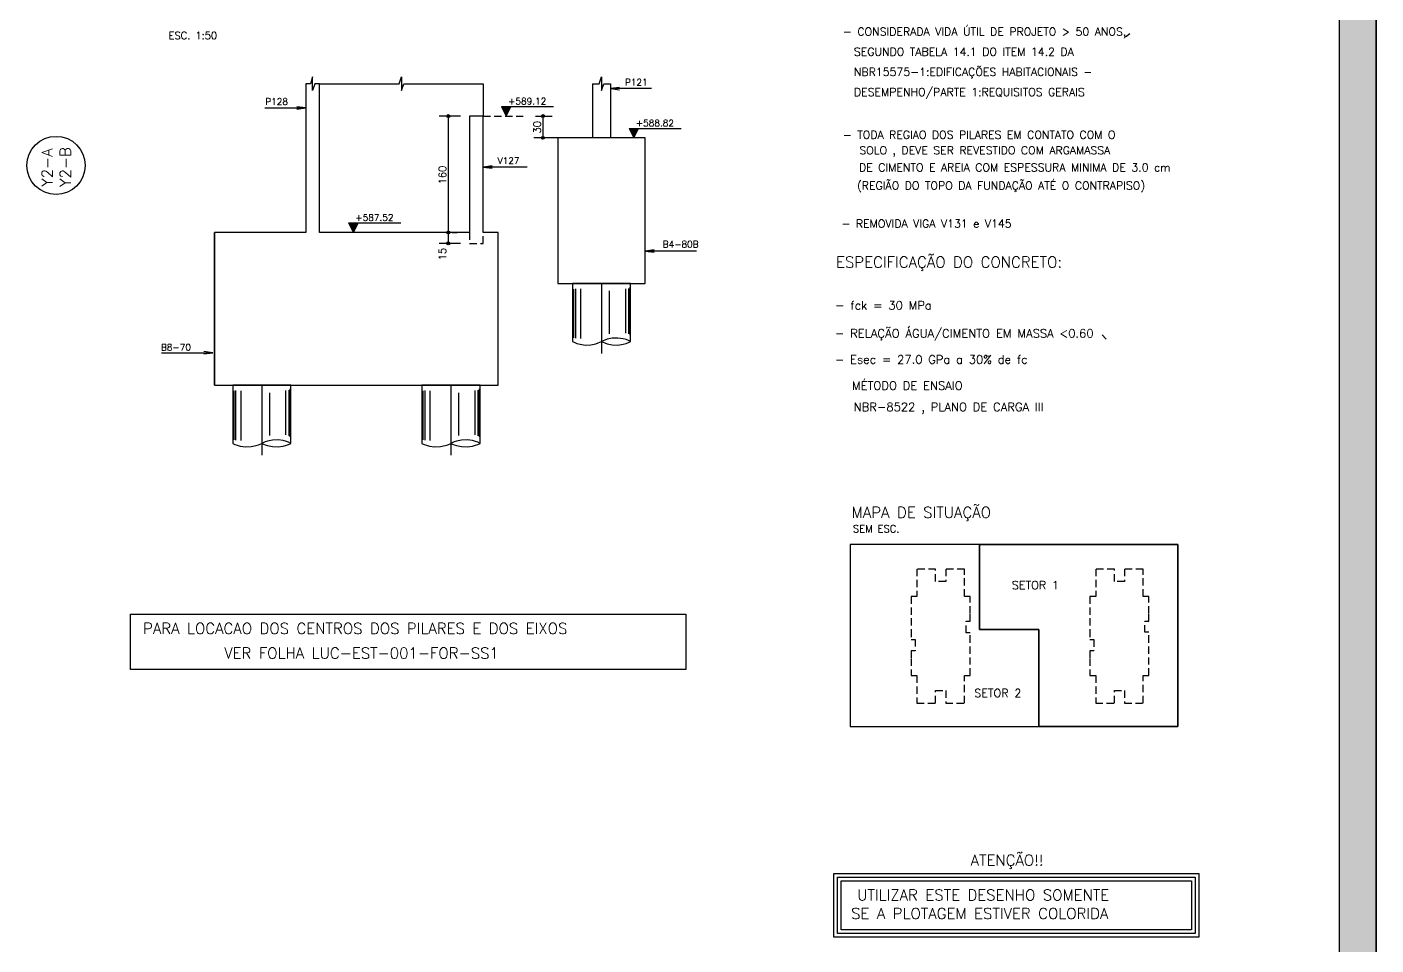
# Model space of a CAD drawing. Extents: x -9640 to 3028, y -572 to 5735.
# Drawn here: x 247 to 3028, y 1719 to 3612 of the extents above; entities that cross this region are included whole.
import ezdxf

# ---------------------------------------------------------------- set-up
doc = ezdxf.new("R2010")
doc.units = 0
doc.header["$LTSCALE"] = 75
doc.header["$MEASUREMENT"] = 0
doc.linetypes.add('ESTILO_TQS_0002', pattern=[0.3, 0.2, -0.1])
doc.linetypes.add('ESTILO_TQS_0003', pattern=[2.05, 1.5, -0.2, 0.15, -0.2])
doc.layers.get('0').update_dxf_attribs({"color": 245, "linetype": 'CONTINUOUS'})
for name, color, linetype in [('01', 7, 'CONTINUOUS'), ('104', 5, 'CONTINUOUS'), ('16', 5, 'CONTINUOUS'), ('18', 4, 'CONTINUOUS'), ('204', 7, 'ESTILO_TQS_0003'), ('210', 7, 'ESTILO_TQS_0002'), ('221', 102, 'CONTINUOUS'), ('235', 7, 'CONTINUOUS'), ('30', 7, 'CONTINUOUS')]:
    doc.layers.add(name, color=color, linetype=linetype)
doc.styles.get("Standard").update_dxf_attribs({"font": 'ROMANS.SHX'})

# ---------------------------------------------------------------- blocks, each defined once
blk = doc.blocks.new('ESTACR', base_point=(2.576772, 7.896558))
for p, q in [((3.076772, 7.896558), (2.076772, 7.896558)), ((2.076772, 7.896558), (2.076772, 6.896558)), ((3.076772, 6.896558), (3.076772, 7.896558)), ((2.100326, 6.958165), (2.100326, 7.796521)), ((2.133797, 6.953296), (2.133797, 7.804268)), ((2.22082, 6.948428), (2.220821, 7.801686)), ((2.712841, 7.031191), (2.71284, 7.765527)), ((2.992438, 7.040928), (2.992438, 7.804268)), ((3.0463, 7.026323), (3.0463, 7.809434)), ((3.066201, 7.006848), (3.066201, 7.832679))]:
    blk.add_line(p, q)
for points in [[(3.076772, 6.896557), (3.037659, 6.914902), (2.999419, 6.929344), (2.946108, 6.944243), (2.857134, 6.956665), (2.759257, 6.953301), (2.673818, 6.935533), (2.632358, 6.921528), (2.576772, 6.896557)], [(2.076772, 6.896558), (2.115884, 6.878214), (2.154125, 6.863771), (2.207436, 6.848873), (2.296409, 6.83645), (2.394287, 6.839813), (2.479725, 6.857582), (2.521185, 6.871588), (2.576771, 6.896558)], [(2.576772, 6.896559), (2.632358, 6.871588), (2.673818, 6.857583), (2.759257, 6.839814), (2.857134, 6.836451), (2.946108, 6.848873), (2.999419, 6.863772), (3.037659, 6.878214), (3.076772, 6.896559)]]:
    blk.add_lwpolyline(points)
at = {"layer": '204'}
blk.add_line((2.576772, 7.896558), (2.576772, 6.692342), dxfattribs=at)

msp = doc.modelspace()

# ---------------------------------------------------------------- linework, layer by layer
for p, q in [((2520.53868, 3597.791568), (2511.517739, 3591.377619)), ((1187.568802, 3495.14931), (1187.568802, 3428.444933)), ((1412.568802, 3495.14931), (1412.568802, 3383.444933)), ((1450.068802, 3495.14931), (1450.068802, 3383.444933)), ((1224.877462, 3447.979865), (1234.644923, 3428.444933)), ((1224.877462, 3447.979865), (1332.398452, 3447.979865)), ((1225.748524, 3446.237647), (1243.541303, 3446.237647)), ((1226.619623, 3444.495486), (1242.670204, 3444.495486)), ((1227.490685, 3442.753287), (1241.799104, 3442.753287)), ((1228.361785, 3441.011126), (1240.928042, 3441.011126)), ((1229.232884, 3439.268927), (1240.056943, 3439.268964)), ((1230.103946, 3437.526765), (1239.185844, 3437.526765)), ((1230.975046, 3435.784595), (1238.314744, 3435.784557)), ((1231.846145, 3434.042396), (1237.443645, 3434.042349)), ((1232.717244, 3432.300188), (1236.572545, 3432.300188)), ((1233.588362, 3430.558027), (1235.701483, 3430.558027)), ((1234.644923, 3428.444933), (1244.412402, 3447.979865)), ((1488.226969, 3402.979865), (1497.99443, 3383.444933)), ((1488.226969, 3402.979865), (1595.74796, 3402.979865)), ((1489.098031, 3401.237647), (1506.89081, 3401.237647)), ((1489.969131, 3399.495486), (1506.019711, 3399.495486)), ((1490.840193, 3397.753287), (1505.148612, 3397.753287)), ((1491.711292, 3396.011126), (1504.27755, 3396.011126)), ((1492.582391, 3394.268927), (1503.40645, 3394.268964)), ((1497.99443, 3383.444933), (1507.76191, 3402.979865)), ((1493.453454, 3392.526765), (1502.535351, 3392.526765)), ((1494.324553, 3390.784595), (1501.664252, 3390.784557)), ((1495.195652, 3389.042396), (1500.793152, 3389.042349)), ((1496.066752, 3387.300188), (1499.922053, 3387.300188)), ((1496.93787, 3385.558027), (1499.050991, 3385.558027)), ((909.898699, 3207.979865), (919.66616, 3188.444933)), ((909.898699, 3207.979865), (1017.419689, 3207.979865)), ((910.769761, 3206.237647), (928.56254, 3206.237647)), ((911.64086, 3204.495486), (927.691441, 3204.495486)), ((912.511922, 3202.753287), (926.820341, 3202.753287)), ((913.383022, 3201.011126), (925.949279, 3201.011126)), ((914.254121, 3199.268927), (925.07818, 3199.268964)), ((919.66616, 3188.444933), (929.433639, 3207.979865)), ((915.125183, 3197.526765), (924.20708, 3197.526765)), ((915.996282, 3195.784595), (923.335981, 3195.784557)), ((916.867382, 3194.042396), (922.464882, 3194.042349)), ((917.738481, 3192.300188), (921.593782, 3192.300188)), ((918.609599, 3190.558027), (920.72272, 3190.558027))]:
    msp.add_line(p, q)
at = {"color": 6}
msp.add_line((2471.467189, 2968.336255), (2463.174373, 2977.275264), dxfattribs=at)
for points in [[(-9639.575601, -572.090714), (3027.924399, -572.090714), (3027.924399, 5735.409286), (-9639.575601, 5735.409286), (-9639.575601, -572.090714)], [(2952.924399, 5735.409286), (3027.924399, 5735.409286), (3027.924399, -572.090714), (2952.924399, -572.090714), (2952.924399, 5735.409286)], [(-9452.075601, -497.090714), (2952.924399, -497.090714), (2952.924399, 5660.409286), (-9452.075601, 5660.409286), (-9452.075601, -497.090714)], [(850.068802, 3495.14931), (1014.06882, 3495.14931), (1018.818802, 3509.39931), (1018.818802, 3480.899311), (1023.568811, 3495.14931), (1187.568802, 3495.14931)], [(1412.568802, 3495.14931), (1426.56882, 3495.14931), (1431.318802, 3509.39931), (1431.318802, 3480.899311), (1436.068811, 3495.14931), (1450.068802, 3495.14931)], [(2619.036431, 2544.846119), (1944.036431, 2544.846119), (1944.036431, 2169.846119), (2619.036431, 2169.846119), (2619.036431, 2544.846119)], [(2210.211263, 2544.846119), (2210.211263, 2369.608619), (2332.836262, 2369.608619), (2332.836262, 2169.846119)]]:
    msp.add_lwpolyline(points)
at = {"layer": '01'}
for points in [[(633.417272, 3188.444933), (633.417272, 2873.444933), (1218.417272, 2873.444933), (1218.417272, 3188.444933), (1187.568802, 3188.444933), (1187.568802, 3428.444933), (1159.068802, 3428.444933), (1159.068802, 3188.444933), (850.068802, 3188.444933), (850.068802, 3495.14931), (840.568811, 3495.14931), (835.818802, 3480.899311), (835.818802, 3509.39931), (831.06882, 3495.14931), (821.568802, 3495.14931), (821.568802, 3188.444933), (633.417272, 3188.444933), (633.417272, 2873.444933), (633.417272, 3188.444933)], [(1341.318867, 3383.444933), (1341.318867, 3083.444933), (1521.318867, 3083.444933), (1521.318867, 3383.444933), (1453.818951, 3383.444933), (1450.068951, 3383.444933), (1421.568951, 3383.444933), (1417.818951, 3383.444933), (1341.318867, 3383.444933), (1341.318867, 3383.444933)], [(460.532301, 2400.984881), (1605.010621, 2400.984881), (1605.010621, 2287.384811), (460.532301, 2287.384811), (460.532301, 2400.984881)], [(1910.321969, 1866.368756), (2662.747265, 1866.368756), (2662.747265, 1735.080119), (1910.321969, 1735.080119), (1910.321969, 1866.368756)], [(1917.821969, 1858.868756), (2655.247265, 1858.868756), (2655.247265, 1742.580119), (1917.821969, 1742.580119), (1917.821969, 1858.868756)], [(1925.321969, 1851.368756), (2647.747265, 1851.368756), (2647.747265, 1750.080119), (1925.321969, 1750.080119), (1925.321969, 1851.368756)]]:
    msp.add_lwpolyline(points, dxfattribs=at)
at = {"layer": '104'}
msp.add_lwpolyline([(1910.321969, 1866.368756), (2662.747265, 1866.368756), (2662.747265, 1735.080119), (1910.321969, 1735.080119), (1910.321969, 1866.368756)], dxfattribs=at)
at = {"layer": '18'}
msp.add_circle((306.876232, 3326.596), 60, dxfattribs=at)
at = {"layer": '210'}
msp.add_line((1187.568802, 3428.444933), (1276.60194, 3428.444933), dxfattribs=at)
for points in [[(1159.068802, 3188.444933), (1159.068802, 3165.944933), (1187.568802, 3165.944933), (1187.568802, 3188.444933)], [(2069.511465, 2309.346119), (2069.511465, 2274.546119), (2081.511431, 2274.546119), (2081.511431, 2217.921119), (2120.061431, 2217.921119), (2120.061431, 2243.646119), (2140.761431, 2243.646119), (2140.761431, 2217.921119), (2179.311431, 2217.921119), (2179.311431, 2274.546119), (2191.311465, 2274.546119), (2191.311431, 2343.096119), (2191.311431, 2343.096119), (2191.311431, 2362.971119), (2183.061431, 2362.971119), (2183.061431, 2386.445547), (2191.311431, 2386.445547), (2191.311431, 2402.796119), (2191.311431, 2402.796119), (2191.311465, 2437.596119), (2179.311431, 2437.596119), (2179.311431, 2494.221119), (2140.761431, 2494.221119), (2140.761431, 2468.496118), (2120.061431, 2468.496118), (2120.061431, 2494.221119), (2081.511431, 2494.221119), (2081.511431, 2437.596119), (2069.511465, 2437.596119), (2069.511465, 2369.046119), (2069.511431, 2369.046119), (2069.511431, 2349.171119), (2077.761431, 2349.171119), (2077.761431, 2325.69669), (2069.511431, 2325.69669), (2069.511431, 2309.346119), (2069.511465, 2309.346119)], [(2438.023965, 2309.346119), (2438.023965, 2274.546119), (2450.023931, 2274.546119), (2450.023931, 2217.921119), (2488.573931, 2217.921119), (2488.573931, 2243.646119), (2509.273931, 2243.646119), (2509.273931, 2217.921119), (2547.823931, 2217.921119), (2547.823931, 2274.546119), (2559.823965, 2274.546119), (2559.823931, 2343.096119), (2559.823931, 2343.096119), (2559.823931, 2363.796128), (2551.573931, 2363.796128), (2551.573931, 2386.445547), (2559.823931, 2386.445547), (2559.823931, 2402.796119), (2559.823931, 2402.796119), (2559.823965, 2437.596119), (2547.823931, 2437.596119), (2547.823931, 2494.221119), (2509.273931, 2494.221119), (2509.273931, 2468.496118), (2488.573931, 2468.496118), (2488.573931, 2494.221119), (2450.023931, 2494.221119), (2450.023931, 2437.596119), (2438.023965, 2437.596119), (2438.023965, 2369.046119), (2438.023931, 2369.046119), (2438.023931, 2348.796128), (2446.273931, 2348.796128), (2446.273931, 2325.69669), (2438.023931, 2325.69669), (2438.023931, 2309.346119), (2438.023965, 2309.346119)]]:
    msp.add_lwpolyline(points, dxfattribs=at)
at = {"layer": '221', "color": 102}
for p, q in [((1140.318802, 3428.444933), (1096.50725, 3428.444933)), ((1115.25725, 3428.444933), (1115.25725, 3188.444933)), ((1295.35194, 3428.444933), (1329.351641, 3428.444933)), ((1310.601641, 3428.444933), (1310.601641, 3383.444933)), ((1399.068951, 3383.444933), (1291.851641, 3383.444933)), ((1140.318802, 3188.444933), (1096.50725, 3188.444933)), ((1115.25725, 3188.444933), (1115.25725, 3165.944933)), ((1123.368134, 3188.444933), (1134.00725, 3188.444933)), ((1140.318802, 3165.944933), (1096.50725, 3165.944933))]:
    msp.add_line(p, q, dxfattribs=at)
for points in [[(1534.218447, 3485.080442), (1450.068802, 3485.080442), (1468.658393, 3487.527808), (1450.068802, 3485.080442), (1468.658393, 3482.633076)], [(737.419158, 3445.093566), (821.568802, 3445.093566), (802.979211, 3442.6462), (821.568802, 3445.093566), (802.979211, 3447.540932)], [(1277.965382, 3323.146366), (1187.568802, 3323.146366), (1206.158393, 3325.593732), (1187.568802, 3323.146366), (1206.158393, 3320.699)], [(1627.056343, 3150.018507), (1521.318867, 3150.018507), (1539.908458, 3152.465873), (1521.318867, 3150.018507), (1539.908458, 3147.571141)], [(524.073192, 2940.269561), (629.810668, 2940.269561), (611.221077, 2937.822195), (629.810668, 2940.269561), (611.221077, 2942.716928)]]:
    msp.add_lwpolyline(points, dxfattribs=at)
for centre, radius in [((1115.25725, 3428.444933), 3), ((1115.25725, 3428.444933), 1.5), ((1310.601641, 3428.444933), 3), ((1310.601641, 3428.444933), 1.5), ((1310.601641, 3383.444933), 3), ((1310.601641, 3383.444933), 1.5), ((1115.25725, 3188.444933), 3), ((1115.25725, 3188.444933), 3), ((1115.25725, 3188.444933), 1.5), ((1115.25725, 3188.444933), 1.5), ((1115.25725, 3165.944933), 3), ((1115.25725, 3165.944933), 1.5)]:
    msp.add_circle(centre, radius, dxfattribs=at)
at = {"layer": '235'}
for points in [[(2952.924399, 5735.409286), (3027.924399, 5735.409286), (3027.924399, -572.090714)], [(2952.924399, 5735.409286), (3027.924399, -572.090714), (3027.924399, -572.090714)], [(2952.924399, 5735.409286), (3027.924399, -572.090714), (2952.924399, -572.090714)], [(2952.924399, 5735.409286), (2952.924399, -572.090714), (2952.924399, -572.090714)], [(2952.924399, 5735.409286), (2952.924399, -572.090714), (2952.924399, 5735.409286)]]:
    msp.add_solid(points, dxfattribs=at)
at = {"layer": '30'}
for points in [[(633.417272, 3188.444933), (633.417272, 2873.444933), (1218.417272, 2873.444933), (1218.417272, 3188.444933), (1187.568802, 3188.444933), (1187.568802, 3428.444933), (1159.068802, 3428.444933), (1159.068802, 3188.444933), (850.068802, 3188.444933), (850.068802, 3495.14931), (840.568811, 3495.14931), (835.818802, 3480.899311), (835.818802, 3509.39931), (831.06882, 3495.14931), (821.568802, 3495.14931), (821.568802, 3188.444933), (633.417272, 3188.444933), (633.417272, 2873.444933), (633.417272, 3188.444933)], [(633.417272, 3188.444933), (633.417272, 2873.444933), (1218.417272, 2873.444933), (1218.417272, 3188.444933), (1187.568802, 3188.444933), (1187.568802, 3428.444933), (1159.068802, 3428.444933), (1159.068802, 3188.444933), (850.068802, 3188.444933), (850.068802, 3495.14931), (840.568811, 3495.14931), (835.818802, 3480.899311), (835.818802, 3509.39931), (831.06882, 3495.14931), (821.568802, 3495.14931), (821.568802, 3188.444933), (633.417272, 3188.444933), (633.417272, 2873.444933), (633.417272, 3188.444933)], [(1341.318867, 3383.444933), (1341.318867, 3083.444933), (1521.318867, 3083.444933), (1521.318867, 3383.444933), (1453.818951, 3383.444933), (1450.068951, 3383.444933), (1421.568951, 3383.444933), (1417.818951, 3383.444933), (1341.318867, 3383.444933), (1341.318867, 3383.444933)], [(1341.318867, 3383.444933), (1341.318867, 3083.444933), (1521.318867, 3083.444933), (1521.318867, 3383.444933), (1453.818951, 3383.444933), (1450.068951, 3383.444933), (1421.568951, 3383.444933), (1417.818951, 3383.444933), (1341.318867, 3383.444933), (1341.318867, 3383.444933)], [(1944.036431, 2544.846119), (1944.036431, 2169.846119), (2332.836262, 2169.846119), (2332.836262, 2369.608619), (2210.211263, 2369.608619), (2210.211263, 2544.846119), (1944.036431, 2544.846119)], [(2210.211263, 2544.846119), (2619.036431, 2544.846119), (2619.036431, 2169.846119), (2332.836262, 2169.846119), (2332.836262, 2369.608619), (2210.211263, 2369.608619), (2210.211263, 2544.846119)], [(460.532301, 2400.984881), (1605.010621, 2400.984881), (1605.010621, 2287.384811), (460.532301, 2287.384811), (460.532301, 2400.984881)]]:
    msp.add_lwpolyline(points, dxfattribs=at)

# ---------------------------------------------------------------- block references
at = {"xscale": 120, "yscale": 120}
for p in [(1431.318867, 3083.444933), (730.917272, 2873.444933), (1120.917272, 2873.444933)]:
    msp.add_blockref('ESTACR', p, dxfattribs=at)

# ---------------------------------------------------------------- texts
for s, height, p in [('- CONSIDERADA VIDA ÚTIL DE PROJETO > 50 ANOS,', 16.5, (1928.986661, 3594.320414)), ('ESC. 1:50', 15, (538.714491, 3587.033713)), ('  SEGUNDO TABELA 14.1 DO ITEM 14.2 DA', 16.5, (1928.986661, 3552.773142)), ('  NBR15575-1:EDIFICAÇÕES HABITACIONAIS -', 16.5, (1928.986661, 3511.225869)), ('  DESEMPENHO/PARTE 1:REQUISITOS GERAIS', 16.5, (1928.986661, 3469.678597)), ('+589.12', 13.5, (1238.721579, 3452.260094)), ('+588.82', 13.5, (1502.071087, 3407.260094)), ('- TODA REGIAO DOS PILARES EM CONTATO COM O', 16.467745, (1928.986661, 3381.602009)), ('SOLO , DEVE SER REVESTIDO COM ARGAMASSA', 16.467745, (1962.784948, 3349.532338)), ('DE CIMENTO E AREIA COM ESPESSURA MINIMA DE 3.0 cm', 16.5, (1962.084272, 3314.162269)), ('(REGIÃO DO TOPO DA FUNDAÇÃO ATÉ O CONTRAPISO)', 16.5, (1958.003089, 3276.929608)), ('+587.52', 13.5, (923.742816, 3212.260094)), ('- REMOVIDA VIGA V131 e V145', 16.5, (1925.957134, 3198.315638)), ('SEM ESC.', 15, (1949.595503, 2569.912872))]:
    msp.add_text(s, height=height).set_placement(p)
at = {"color": 6}
for s, height, p in [('- fck = 30 MPa', 17.4, (1912.934963, 3029.349904)), ('- RELAÇÃO ÁGUA/CIMENTO EM MASSA <0.60', 17.47993, (1912.447193, 2971.538174)), ('- Esec = 27.0 GPa a 30% de fc', 17.4, (1912.447193, 2917.697327)), ('MÉTODO DE ENSAIO', 17.469949, (1947.523994, 2863.817682)), ('NBR-8522 , PLANO DE CARGA III', 17.469949, (1951.042882, 2819.831574))]:
    msp.add_text(s, height=height, dxfattribs=at).set_placement(p)
at = {"layer": '01'}
for s, height, p in [('SETOR 1', 16.875, (2277.265942, 2452.658147)), ('PARA LOCACAO DOS CENTROS DOS PILARES E DOS EIXOS', 22.5, (486.247827, 2360.490316)), ('  VER FOLHA LUC-EST-001-FOR-SS1', 22.5, (622.60307, 2309.603507)), ('SETOR 2', 16.875, (2199.764511, 2230.086567))]:
    msp.add_text(s, height=height, dxfattribs=at).set_placement(p)
at = {"layer": '16'}
for s, p in [('ESPECIFICAÇÃO DO CONCRETO:', (1914.884419, 3115.992598)), ('MAPA DE SITUAÇÃO', (1946.848884, 2599.78456)), ('ATENÇÃO!!', (2192.12538, 1882.535456)), ('UTILIZAR ESTE DESENHO SOMENTE', (1958.25329, 1810.849376)), ('SE A PLOTAGEM ESTIVER COLORIDA', (1945.764831, 1772.650766))]:
    msp.add_text(s, height=22.5, dxfattribs=at).set_placement(p)
at = {"layer": '18'}
for s, p in [('Y2-A', (299.658144, 3282.668453)), ('Y2-B', (337.31154, 3282.355871))]:
    msp.add_text(s, height=22.5, rotation=90, dxfattribs=at).set_placement(p)
at = {"layer": '221'}
for s, p in [('P121', (1479.570604, 3491.562209)), ('P128', (738.067, 3451.575333)), ('V127', (1217.070604, 3329.628133)), ('B8-70', (523.038863, 2944.85071))]:
    msp.add_text(s, height=13.5, dxfattribs=at).set_placement(p)
at = {"layer": '221', "color": 102}
for s, p in [('30', (1306.101641, 3392.444933)), ('160', (1110.75725, 3287.444933)), ('15', (1110.75725, 3130.944938))]:
    msp.add_text(s, height=15, rotation=90, dxfattribs=at).set_placement(p)
at = {"layer": '221'}
msp.add_text('B4-80B', height=13.5, rotation=360, dxfattribs=at).set_placement((1557.473008, 3157.294985))

doc.saveas('drawing.dxf')
